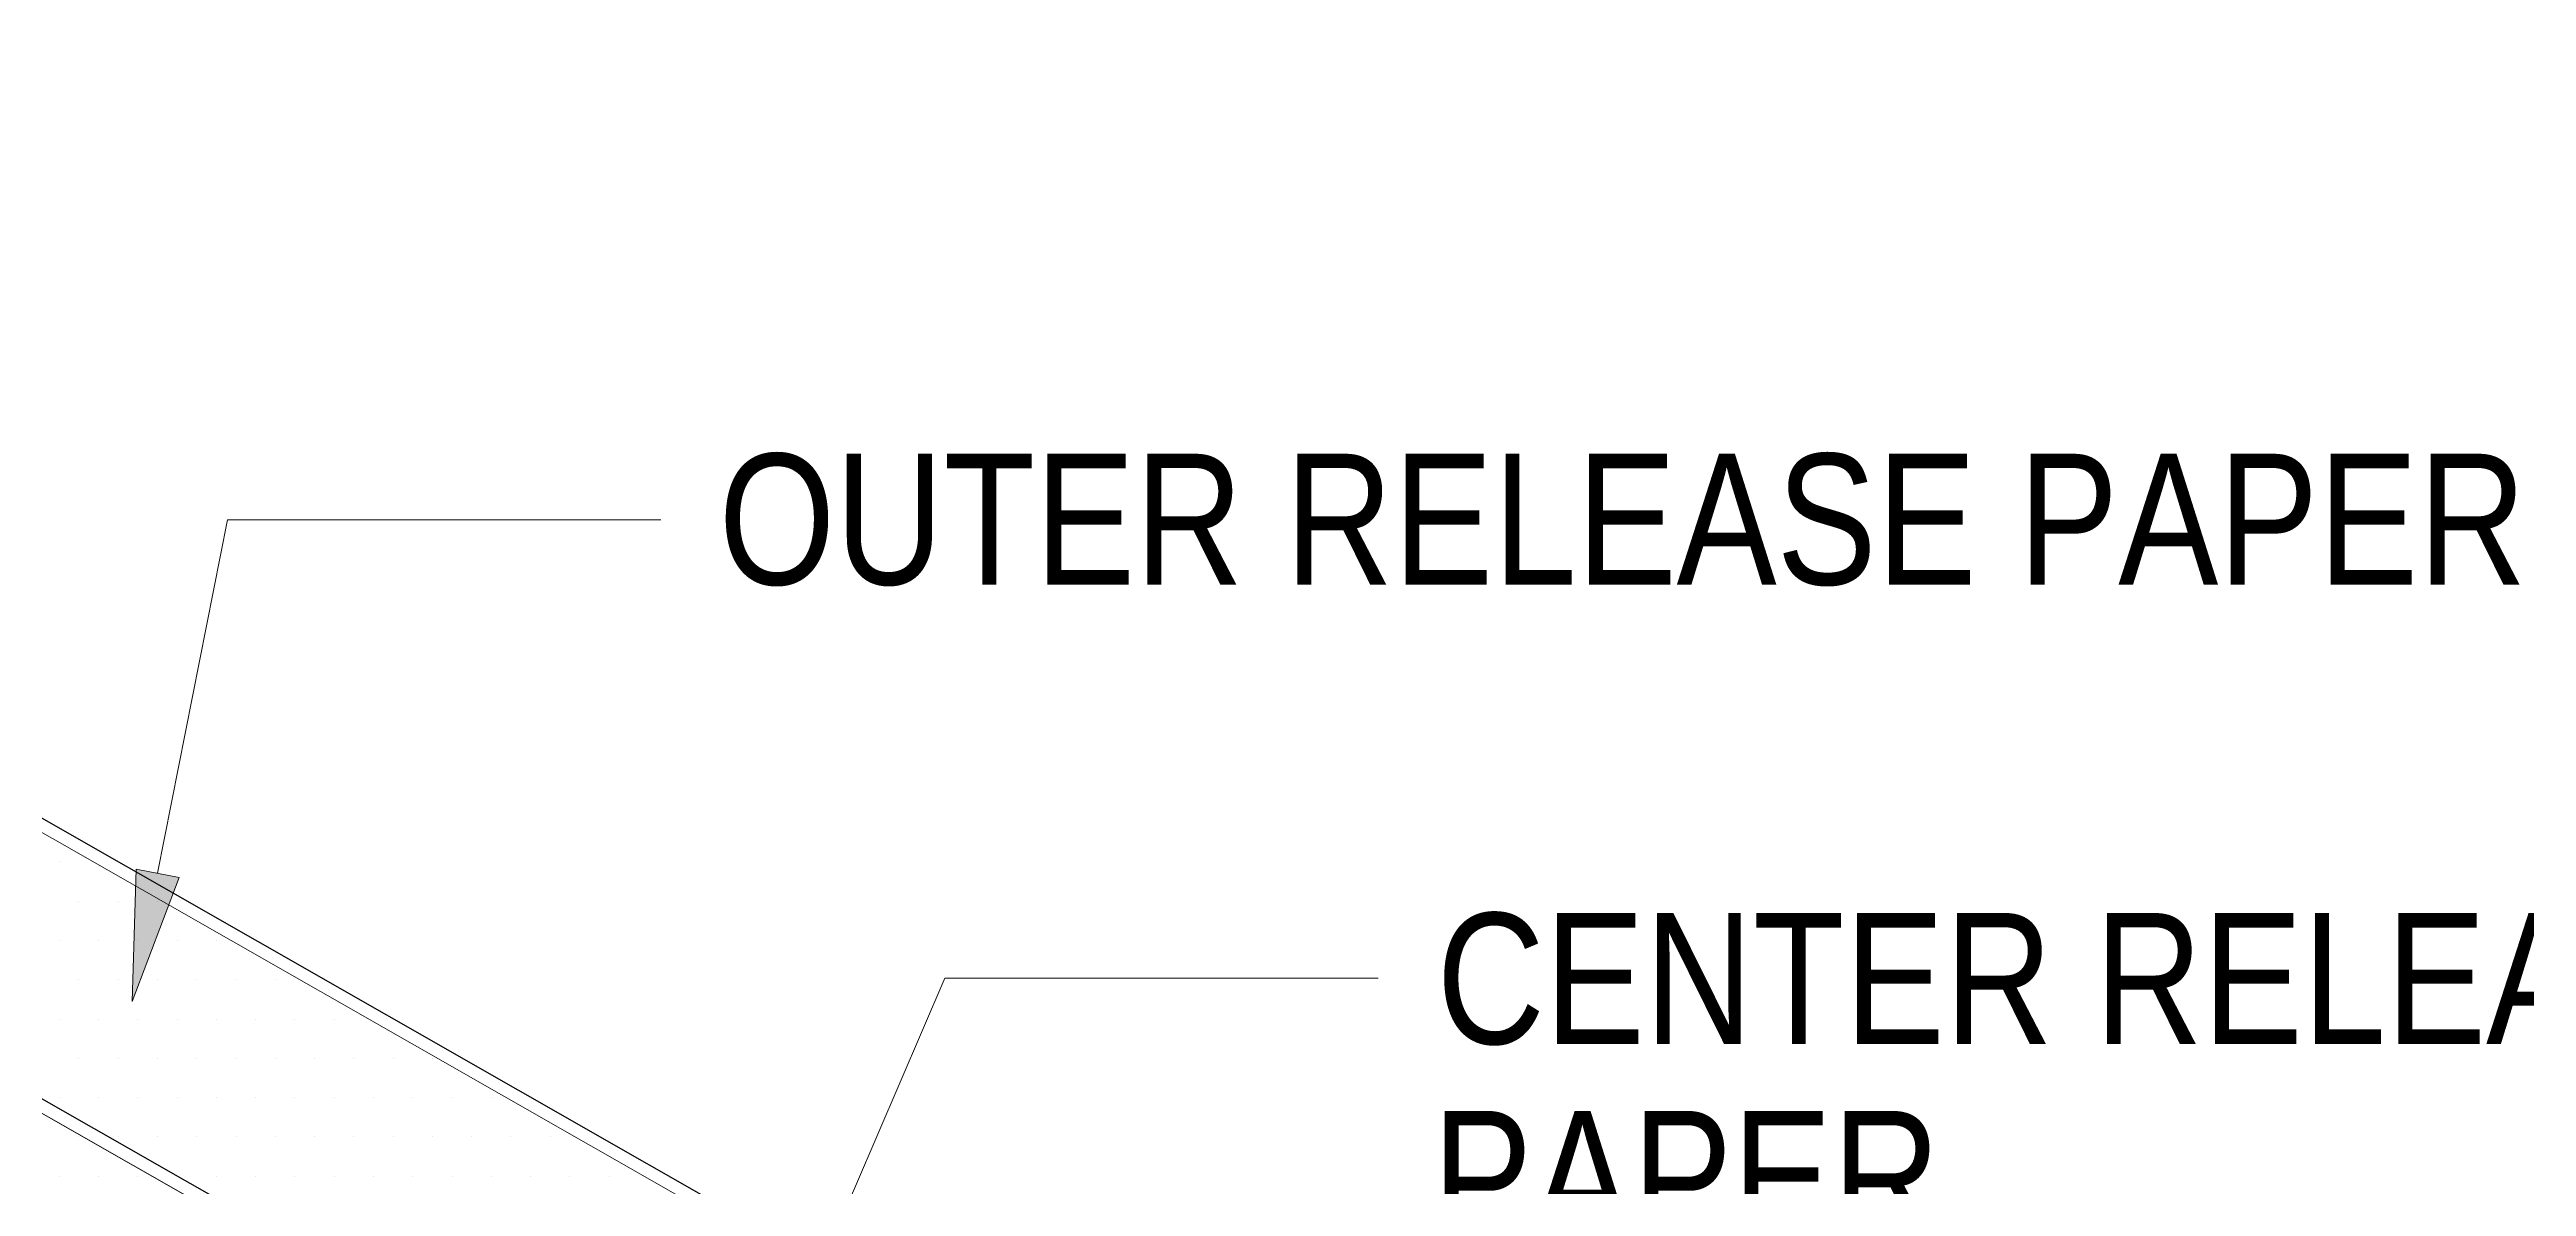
# Model space of a CAD drawing. Extents: x -1140 to 5605, y -816 to 2382.
# Drawn here: x -521.1 to -435.9, y 345.8 to 384.9 of the extents above; entities that cross this region are included whole.
import ezdxf

# ---------------------------------------------------------------- set-up
doc = ezdxf.new("R2010")
doc.units = 0
doc.header["$MEASUREMENT"] = 0
for name, color, linetype, lineweight in [('.ATI-HATCH', 7, 'Continuous', 0), ('.ATI-TEXT', 7, 'Continuous', 0), ('G-ANNO-TTLB', 7, 'Continuous', 0), ('TYVEK', 7, 'Continuous', 0)]:
    doc.layers.add(name, color=color, linetype=linetype, lineweight=lineweight)

# ---------------------------------------------------------------- blocks, each defined once
blk = doc.blocks.new('Block_22')
at = {"layer": '.ATI-HATCH'}
for points, knots in [([(-564.177, 382.372), (-564.177, 382.372), (-572.578, 377.512), (-572.578, 377.512), (-572.578, 377.512), (-500.137, 336.146), (-500.137, 336.146), (-500.137, 336.146), (-499.417, 345.393), (-499.417, 345.393), (-499.417, 345.393), (-564.177, 382.372), (-564.177, 382.372)], [0, 0, 0, 0, 1, 1, 1, 2, 2, 2, 3, 3, 3, 4, 4, 4, 4]), ([(-572.578, 377.512), (-572.578, 377.512), (-580.979, 372.652), (-580.979, 372.652), (-580.979, 372.652), (-589.38, 367.791), (-589.38, 367.791), (-589.38, 367.791), (-454.944, 291.025), (-454.944, 291.025), (-454.944, 291.025), (-438.142, 300.746), (-438.142, 300.746), (-438.142, 300.746), (-572.578, 377.512), (-572.578, 377.512)], [0, 0, 0, 0, 1, 1, 1, 2, 2, 2, 3, 3, 3, 4, 4, 4, 5, 5, 5, 5])]:
    blk.add_open_spline(points, degree=3, knots=knots, dxfattribs=at)
at = {"layer": '.ATI-HATCH', "color": 8, "lineweight": 0, "true_color": 0x808080}
for points in [[(-520.764, 356.914), (-520.764, 356.914), (-520.764, 356.914), (-520.764, 356.914)], [(-520.089, 355.563), (-520.089, 355.563), (-520.089, 355.563), (-520.089, 355.563)], [(-518.738, 355.563), (-518.738, 355.563), (-518.738, 355.563), (-518.738, 355.563)], [(-517.388, 355.563), (-517.388, 355.563), (-517.388, 355.563), (-517.388, 355.563)], [(-520.764, 354.213), (-520.764, 354.213), (-520.764, 354.213), (-520.764, 354.213)], [(-519.414, 354.213), (-519.414, 354.213), (-519.414, 354.213), (-519.414, 354.213)], [(-518.063, 354.213), (-518.063, 354.213), (-518.063, 354.213), (-518.063, 354.213)], [(-516.713, 354.213), (-516.713, 354.213), (-516.713, 354.213), (-516.713, 354.213)], [(-515.362, 354.213), (-515.362, 354.213), (-515.362, 354.213), (-515.362, 354.213)], [(-520.089, 352.862), (-520.089, 352.862), (-520.089, 352.862), (-520.089, 352.862)], [(-518.738, 352.862), (-518.738, 352.862), (-518.738, 352.862), (-518.738, 352.862)], [(-517.388, 352.862), (-517.388, 352.862), (-517.388, 352.862), (-517.388, 352.862)], [(-516.038, 352.862), (-516.038, 352.862), (-516.038, 352.862), (-516.038, 352.862)], [(-514.687, 352.862), (-514.687, 352.862), (-514.687, 352.862), (-514.687, 352.862)], [(-513.337, 352.862), (-513.337, 352.862), (-513.337, 352.862), (-513.337, 352.862)], [(-520.764, 351.512), (-520.764, 351.512), (-520.764, 351.512), (-520.764, 351.512)], [(-519.414, 351.512), (-519.414, 351.512), (-519.414, 351.512), (-519.414, 351.512)], [(-518.063, 351.512), (-518.063, 351.512), (-518.063, 351.512), (-518.063, 351.512)], [(-516.713, 351.512), (-516.713, 351.512), (-516.713, 351.512), (-516.713, 351.512)], [(-515.362, 351.512), (-515.362, 351.512), (-515.362, 351.512), (-515.362, 351.512)], [(-514.012, 351.512), (-514.012, 351.512), (-514.012, 351.512), (-514.012, 351.512)], [(-512.662, 351.512), (-512.662, 351.512), (-512.662, 351.512), (-512.662, 351.512)], [(-511.311, 351.512), (-511.311, 351.512), (-511.311, 351.512), (-511.311, 351.512)], [(-520.089, 350.162), (-520.089, 350.162), (-520.089, 350.162), (-520.089, 350.162)], [(-518.738, 350.162), (-518.738, 350.162), (-518.738, 350.162), (-518.738, 350.162)], [(-517.388, 350.162), (-517.388, 350.162), (-517.388, 350.162), (-517.388, 350.162)], [(-516.038, 350.162), (-516.038, 350.162), (-516.038, 350.162), (-516.038, 350.162)], [(-514.687, 350.162), (-514.687, 350.162), (-514.687, 350.162), (-514.687, 350.162)], [(-513.337, 350.162), (-513.337, 350.162), (-513.337, 350.162), (-513.337, 350.162)], [(-511.986, 350.162), (-511.986, 350.162), (-511.986, 350.162), (-511.986, 350.162)], [(-510.636, 350.162), (-510.636, 350.162), (-510.636, 350.162), (-510.636, 350.162)], [(-509.286, 350.162), (-509.286, 350.162), (-509.286, 350.162), (-509.286, 350.162)], [(-507.935, 350.162), (-507.935, 350.162), (-507.935, 350.162), (-507.935, 350.162)], [(-520.764, 348.811), (-520.764, 348.811), (-520.764, 348.811), (-520.764, 348.811)], [(-519.414, 348.811), (-519.414, 348.811), (-519.414, 348.811), (-519.414, 348.811)], [(-518.063, 348.811), (-518.063, 348.811), (-518.063, 348.811), (-518.063, 348.811)], [(-516.713, 348.811), (-516.713, 348.811), (-516.713, 348.811), (-516.713, 348.811)], [(-515.362, 348.811), (-515.362, 348.811), (-515.362, 348.811), (-515.362, 348.811)], [(-514.012, 348.811), (-514.012, 348.811), (-514.012, 348.811), (-514.012, 348.811)], [(-512.662, 348.811), (-512.662, 348.811), (-512.662, 348.811), (-512.662, 348.811)], [(-511.311, 348.811), (-511.311, 348.811), (-511.311, 348.811), (-511.311, 348.811)], [(-509.961, 348.811), (-509.961, 348.811), (-509.961, 348.811), (-509.961, 348.811)], [(-508.61, 348.811), (-508.61, 348.811), (-508.61, 348.811), (-508.61, 348.811)], [(-507.26, 348.811), (-507.26, 348.811), (-507.26, 348.811), (-507.26, 348.811)], [(-505.91, 348.811), (-505.91, 348.811), (-505.91, 348.811), (-505.91, 348.811)], [(-520.089, 347.461), (-520.089, 347.461), (-520.089, 347.461), (-520.089, 347.461)], [(-518.738, 347.461), (-518.738, 347.461), (-518.738, 347.461), (-518.738, 347.461)], [(-517.388, 347.461), (-517.388, 347.461), (-517.388, 347.461), (-517.388, 347.461)], [(-516.038, 347.461), (-516.038, 347.461), (-516.038, 347.461), (-516.038, 347.461)], [(-514.687, 347.461), (-514.687, 347.461), (-514.687, 347.461), (-514.687, 347.461)], [(-513.337, 347.461), (-513.337, 347.461), (-513.337, 347.461), (-513.337, 347.461)], [(-511.986, 347.461), (-511.986, 347.461), (-511.986, 347.461), (-511.986, 347.461)], [(-510.636, 347.461), (-510.636, 347.461), (-510.636, 347.461), (-510.636, 347.461)], [(-509.286, 347.461), (-509.286, 347.461), (-509.286, 347.461), (-509.286, 347.461)], [(-507.935, 347.461), (-507.935, 347.461), (-507.935, 347.461), (-507.935, 347.461)], [(-506.585, 347.461), (-506.585, 347.461), (-506.585, 347.461), (-506.585, 347.461)], [(-505.234, 347.461), (-505.234, 347.461), (-505.234, 347.461), (-505.234, 347.461)], [(-503.884, 347.461), (-503.884, 347.461), (-503.884, 347.461), (-503.884, 347.461)], [(-520.764, 346.11), (-520.764, 346.11), (-520.764, 346.11), (-520.764, 346.11)], [(-519.414, 346.11), (-519.414, 346.11), (-519.414, 346.11), (-519.414, 346.11)], [(-518.063, 346.11), (-518.063, 346.11), (-518.063, 346.11), (-518.063, 346.11)], [(-516.713, 346.11), (-516.713, 346.11), (-516.713, 346.11), (-516.713, 346.11)], [(-515.362, 346.11), (-515.362, 346.11), (-515.362, 346.11), (-515.362, 346.11)], [(-514.012, 346.11), (-514.012, 346.11), (-514.012, 346.11), (-514.012, 346.11)], [(-512.662, 346.11), (-512.662, 346.11), (-512.662, 346.11), (-512.662, 346.11)], [(-511.311, 346.11), (-511.311, 346.11), (-511.311, 346.11), (-511.311, 346.11)], [(-509.961, 346.11), (-509.961, 346.11), (-509.961, 346.11), (-509.961, 346.11)], [(-508.61, 346.11), (-508.61, 346.11), (-508.61, 346.11), (-508.61, 346.11)], [(-507.26, 346.11), (-507.26, 346.11), (-507.26, 346.11), (-507.26, 346.11)], [(-505.91, 346.11), (-505.91, 346.11), (-505.91, 346.11), (-505.91, 346.11)], [(-504.559, 346.11), (-504.559, 346.11), (-504.559, 346.11), (-504.559, 346.11)], [(-503.209, 346.11), (-503.209, 346.11), (-503.209, 346.11), (-503.209, 346.11)], [(-501.858, 346.11), (-501.858, 346.11), (-501.858, 346.11), (-501.858, 346.11)]]:
    blk.add_open_spline(points, degree=3, dxfattribs=at)
blk = doc.blocks.new('Block_338')
at = {"layer": '.ATI-TEXT', "true_color": 0x000000, "transparency": 33554687}
h = blk.add_hatch(color=18, dxfattribs=at)
h.dxf.hatch_style = 2
h.paths.add_polyline_path([(-516.649, 356.38), (-518.256, 352.109), (-518.121, 356.67)])
at = {"layer": '.ATI-TEXT', "color": 18, "lineweight": 0, "true_color": 0x000000}
for p, q in [((-517.385, 356.525), (-514.986, 368.681)), ((-514.986, 368.681), (-500.084, 368.681))]:
    blk.add_line(p, q, dxfattribs=at)
at = {"layer": '.ATI-TEXT'}
blk.add_lwpolyline([(-516.649, 356.38), (-518.256, 352.109), (-518.121, 356.67), (-518.121, 356.67)], close=True, dxfattribs=at)
at = {"layer": '.ATI-TEXT', "insert": (-498.094, 366.389), "char_height": 0.2, "attachment_point": 7}
blk.add_mtext('\\C18;\\c0;\\FArial Narrow|b0|i0|c1;\\H4.501358;\\W1.000000;OUTER RELEASE PAPER', dxfattribs=at)
blk = doc.blocks.new('Block_340')
at = {"layer": '.ATI-TEXT', "char_height": 0.2, "attachment_point": 7}
for s, insert in [('\\C18;\\c0;\\FArial Narrow|b0|i0|c1;\\H4.501358;\\W1.000000;CENTER RELEASE', (-473.404, 350.592)), ('\\C18;\\c0;\\FArial Narrow|b0|i0|c1;\\H4.501358;\\W1.000000;PAPER', (-473.554, 343.848))]:
    blk.add_mtext(s, dxfattribs=dict(at, insert=insert))
blk = doc.blocks.new('Block_339')
at = {"layer": '.ATI-TEXT', "true_color": 0x000000, "transparency": 33554687}
h = blk.add_hatch(color=18, dxfattribs=at)
h.dxf.hatch_style = 2
h.paths.add_polyline_path([(-498.91, 331.041), (-501.378, 327.203), (-500.288, 331.634)])
at = {"layer": '.ATI-TEXT', "color": 18, "lineweight": 0, "true_color": 0x000000}
for p, q in [((-499.599, 331.337), (-490.311, 352.922)), ((-490.311, 352.922), (-475.409, 352.922))]:
    blk.add_line(p, q, dxfattribs=at)
at = {"layer": '.ATI-TEXT'}
blk.add_lwpolyline([(-498.91, 331.041), (-501.378, 327.203), (-500.288, 331.634), (-500.288, 331.634)], close=True, dxfattribs=at)
blk.add_blockref('Block_340', (0, 0), dxfattribs=at)

msp = doc.modelspace()

# ---------------------------------------------------------------- hatches: boundary and pattern name
at = {"layer": 'G-ANNO-TTLB', "true_color": 0xff00ff, "transparency": 33554687}
h = msp.add_hatch(color=6, dxfattribs=at)
edge = h.paths.add_edge_path()
edge.add_spline(control_points=[(1815.435, -731.698), (1815.435, -731.698), (-1114.083, -731.698), (-1114.083, -731.698), (-1114.083, -731.698), (-1114.083, 1725.302), (-1114.083, 1725.302), (-1114.083, 1725.302), (1815.435, 1725.302), (1815.435, 1725.302), (1815.435, 1725.302), (1815.435, -731.698), (1815.435, -731.698)], knot_values=[0, 0, 0, 0, 1, 1, 1, 2, 2, 2, 3, 3, 3, 4, 4, 4, 4], degree=3, periodic=0)
edge = h.paths.add_edge_path()
edge.add_spline(control_points=[(-1105.083, 1716.302), (-1105.083, 1716.302), (-1105.083, -722.698), (-1105.083, -722.698), (-1105.083, -722.698), (1806.435, -722.698), (1806.435, -722.698), (1806.435, -722.698), (1806.435, 1716.302), (1806.435, 1716.302), (1806.435, 1716.302), (-1105.083, 1716.302), (-1105.083, 1716.302)], knot_values=[0, 0, 0, 0, 1, 1, 1, 2, 2, 2, 3, 3, 3, 4, 4, 4, 4], degree=3, periodic=0)
edge.add_line((-1105.083, 1716.302), (-1105.083, 1716.302))

# ---------------------------------------------------------------- linework, layer by layer
at = {"layer": 'G-ANNO-TTLB'}
for points in [[(1815.435, -731.698), (1815.435, -731.698), (-1114.083, -731.698), (-1114.083, -731.698), (-1114.083, -731.698), (-1114.083, 1725.302), (-1114.083, 1725.302), (-1114.083, 1725.302), (1815.435, 1725.302), (1815.435, 1725.302), (1815.435, 1725.302), (1815.435, -731.698), (1815.435, -731.698)], [(-1105.083, 1716.302), (-1105.083, 1716.302), (-1105.083, -722.698), (-1105.083, -722.698), (-1105.083, -722.698), (1806.435, -722.698), (1806.435, -722.698), (1806.435, -722.698), (1806.435, 1716.302), (1806.435, 1716.302), (1806.435, 1716.302), (-1105.083, 1716.302), (-1105.083, 1716.302)]]:
    msp.add_open_spline(points, degree=3, knots=[0, 0, 0, 0, 1, 1, 1, 2, 2, 2, 3, 3, 3, 4, 4, 4, 4], dxfattribs=at)
at = {"layer": 'TYVEK', "color": 4, "lineweight": 25, "true_color": 0x00ffff}
for p, q in [((-429.419, 305.917), (-563.855, 382.682)), ((-437.82, 301.056), (-572.256, 377.822))]:
    msp.add_line(p, q, dxfattribs=at)

# ---------------------------------------------------------------- block references
at = {"layer": '.ATI-HATCH'}
msp.add_blockref('Block_22', (0, 0), dxfattribs=at)
at = {"layer": '.ATI-TEXT'}
for name in ['Block_338', 'Block_339']:
    msp.add_blockref(name, (0, 0), dxfattribs=at)

doc.saveas('drawing.dxf')
